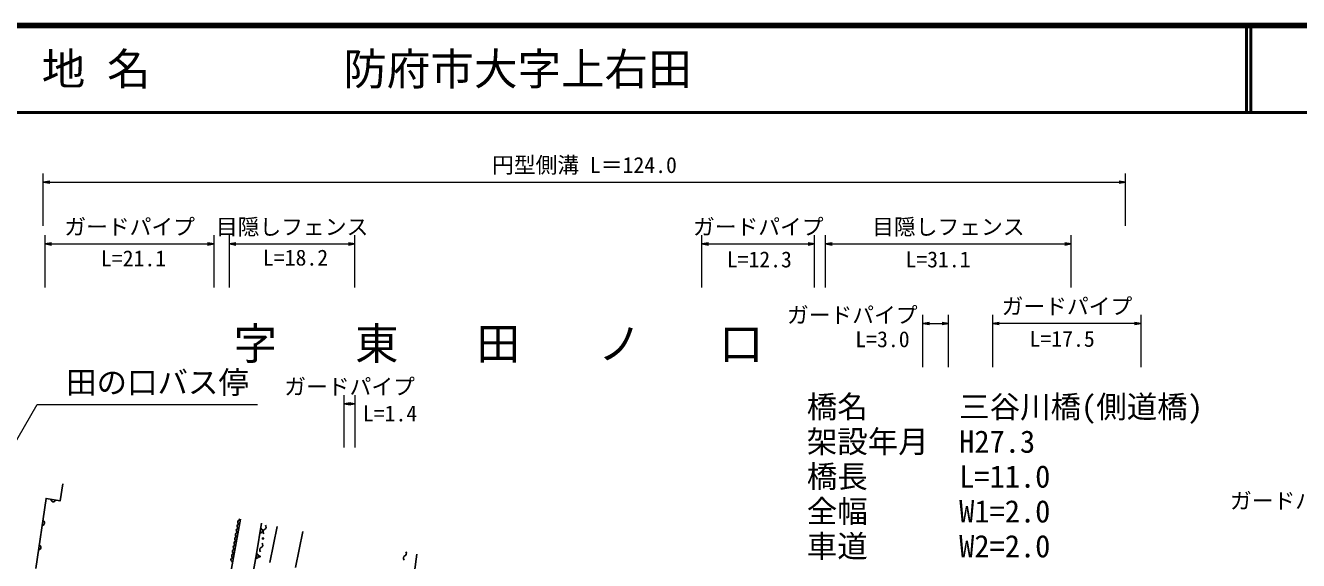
# Model space of a CAD drawing. Units: millimetres, scale not verified. Extents: x 40000 to 680000, y 20000 to 380000.
# Drawn here: x 368514 to 514731, y 318589 to 380000 of the extents above; entities that cross this region are included whole.
import ezdxf
from ezdxf.enums import TextEntityAlignment as Align

# ---------------------------------------------------------------- set-up
doc = ezdxf.new("R2010")
doc.units = ezdxf.units.MM
doc.header["$LTSCALE"] = 1000
for name, color, linetype, lineweight in [('M-BGD', 7, 'Continuous', 25), ('M-BMK-HTXT', 7, 'Continuous', 13), ('M-STR-HTXT', 7, 'Continuous', 13), ('M-TTL', 2, 'Continuous', 140), ('M-TTL-LINE', 7, 'Continuous', 50), ('M-TTL-TXT', 7, 'Continuous', 13)]:
    doc.layers.add(name, color=color, linetype=linetype, lineweight=lineweight)
doc.styles.add('ＭＳ ゴシック', font='')
doc.styles.get('ＭＳ ゴシック').set_extended_font_data('MS Gothic')

# ---------------------------------------------------------------- blocks, each defined once
blk = doc.blocks.new('open_arrow')
at = {"color": 0, "linetype": 'Continuous', "lineweight": -2}
blk.add_lwpolyline([(7.5, 1.25), (0, 0), (7.5, -1.25)], dxfattribs=at)

msp = doc.modelspace()

# ---------------------------------------------------------------- linework, layer by layer
at = {"layer": 'M-BGD'}
for p, q in [((397425, 322510), (396576, 318374)), ((400367, 321927), (399515, 317771)), ((395084, 319348), (395000, 318855)), ((413462, 319334), (411016, 300749))]:
    msp.add_line(p, q, dxfattribs=at)
for points in [[(369689, 317671), (370888, 325716), (372495, 325438), (372793, 327388)], [(393210, 323344), (391619, 314540), (390677, 308760)], [(393079, 308582), (393732, 312124), (395039, 319353), (395639, 322863)]]:
    msp.add_lwpolyline(points, dxfattribs=at)
for centre in [(395783, 321116), (395402, 319052)]:
    msp.add_circle(centre, 75, dxfattribs=at)
for centre, radius, start, end in [((371692, 325577), 250, 170.20863, 350.20863), ((370468, 322898), 250, 261.52403, 81.52403), ((393144, 323003), 246, 78.76575, 260.75099), ((393231, 323487), 246, 204.67573, 260.75099), ((392882, 321552), 246, 78.76575, 260.75099), ((392969, 322036), 246, 78.76575, 260.75099), ((393057, 322520), 246, 78.76575, 260.75099), ((395493, 322011), 250, 260.30984, 80.30984), ((396112, 321868), 312, 116.40308, 222.66329), ((395835, 322427), 312, 296.40308, 42.66329), ((370048, 320081), 250, 261.52403, 81.52403), ((392620, 320102), 246, 78.76575, 260.75099), ((392707, 320585), 246, 78.76575, 260.75099), ((392795, 321069), 246, 78.76575, 260.75099), ((395453, 320364), 312, 296.40308, 42.66329), ((392358, 318651), 246, 78.76575, 260.75099), ((392445, 319135), 246, 78.76575, 260.75099), ((392533, 319618), 246, 78.76575, 260.75099), ((395042, 319101), 250, 260.30984, 80.30984), ((395731, 319804), 312, 116.40308, 222.66329), ((412241, 318859), 312, 117.75445, 224.01466), ((411950, 319412), 312, 297.75445, 32.7369)]:
    msp.add_arc(centre, radius, start, end, dxfattribs=at)
at = {"layer": 'M-BMK-HTXT'}
msp.add_lwpolyline([(355166, 311041), (369858, 336488), (395176, 336488)], dxfattribs=at)
at = {"layer": 'M-STR-HTXT'}
for p, q in [((370771, 349922), (370771, 355922)), ((390183, 349922), (390183, 355922)), ((391934, 349922), (391934, 355922)), ((406352, 349922), (406352, 355922)), ((446209, 349922), (446209, 355922)), ((459145, 349922), (459145, 355922)), ((460398, 349922), (460398, 355922)), ((488629, 349922), (488629, 355922)), ((370771, 354922), (390183, 354922)), ((391934, 354922), (406352, 354922)), ((446209, 354922), (459145, 354922)), ((460398, 354922), (488629, 354922)), ((471597, 340801), (471597, 346801)), ((474535, 340801), (474535, 346801)), ((479616, 340801), (479616, 346801)), ((496646, 340801), (496646, 346801)), ((471597, 345801), (474535, 345801)), ((496646, 345801), (479616, 345801)), ((405109, 331579), (405109, 337579)), ((405109, 336579), (406369, 336579)), ((406369, 331579), (406369, 337579))]:
    msp.add_line(p, q, dxfattribs=at)
at = {"layer": 'M-TTL'}
msp.add_line((680000, 380000), (40000, 380000), dxfattribs=at)
at = {"layer": 'M-TTL-LINE'}
for p, q in [((508747, 380000), (508747, 370000)), ((509247, 380000), (509247, 370000)), ((40000, 370000), (680000, 370000))]:
    msp.add_line(p, q, dxfattribs=at)
at = {"layer": 'M-TTL-TXT'}
for p, q in [((370561, 357018), (370561, 363018)), ((494872, 357018), (494872, 363018)), ((370561, 362018), (494872, 362018))]:
    msp.add_line(p, q, dxfattribs=at)

# ---------------------------------------------------------------- block references
at = {"layer": 'M-STR-HTXT', "xscale": 100, "yscale": 100}
for p in [(370771, 354922), (391934, 354922), (446209, 354922), (460398, 354922), (471597, 345801), (479616, 345801), (405109, 336579)]:
    msp.add_blockref('open_arrow', p, dxfattribs=at)
at = {"layer": 'M-STR-HTXT', "xscale": 100, "yscale": 100, "rotation": 180}
for p in [(390183, 354922), (406352, 354922), (459145, 354922), (488629, 354922), (474535, 345801), (496646, 345801), (406369, 336579)]:
    msp.add_blockref('open_arrow', p, dxfattribs=at)
at = {"layer": 'M-TTL-TXT', "xscale": 100, "yscale": 100}
msp.add_blockref('open_arrow', (370561, 362018), dxfattribs=at)
at = {"layer": 'M-TTL-TXT', "xscale": 100, "yscale": 100, "rotation": 180}
msp.add_blockref('open_arrow', (494872, 362018), dxfattribs=at)

# ---------------------------------------------------------------- texts
at = {"layer": 'M-BMK-HTXT', "style": 'ＭＳ ゴシック'}
msp.add_text('田の口バス停', height=2566, dxfattribs=at).set_placement((373176, 336988), align=Align.BOTTOM_LEFT)
at = {"layer": 'M-BMK-HTXT', "insert": (392410, 341245), "char_height": 3666, "attachment_point": 7, "style": 'ＭＳ ゴシック'}
msp.add_mtext('\\T2.79;字東田ノ口', dxfattribs=at)
at = {"layer": 'M-STR-HTXT', "style": 'ＭＳ ゴシック'}
for s, p in [('ガードパイプ', (380477, 355422)), ('目隠しフェンス', (399143, 355422)), ('ガードパイプ', (452677, 355422)), ('目隠しフェンス', (474514, 355422)), ('ガードパイプ', (488131, 346301)), ('ガードパイプ', (463473, 345300)), ('ガードパイプ', (405739, 337079)), ('ガードパイプ', (514358, 323981))]:
    msp.add_text(s, height=1833, dxfattribs=at).set_placement(p, align=Align.BOTTOM_CENTER)
for s, p in [('L=21.1', (380929, 353271)), ('L=18.2', (399534, 353357)), ('L=12.3', (452797, 353149)), ('L=31.1', (473324, 353149)), ('L=3.0', (466946, 343990)), ('L=17.5', (487585, 344035)), ('L=1.4', (410390, 335471))]:
    msp.add_text(s, height=1833, dxfattribs=at).set_placement(p, align=Align.MIDDLE_CENTER)
for s, p in [('橋名\u3000\u3000\u3000三谷川橋(側道橋)', (458253, 337520)), ('架設年月\u3000H27.3', (458253, 333520)), ('橋長\u3000\u3000\u3000L=11.0', (458253, 329520)), ('全幅\u3000\u3000\u3000W1=2.0', (458253, 325520)), ('車道\u3000\u3000\u3000W2=2.0', (458253, 321520))]:
    msp.add_text(s, height=2566, dxfattribs=at).set_placement(p, align=Align.TOP_LEFT)
at = {"layer": 'M-TTL-TXT', "style": 'ＭＳ ゴシック'}
for s, p in [('地 名', (370380, 375000)), ('防府市大字上右田', (405024, 375000))]:
    msp.add_text(s, height=3666, dxfattribs=at).set_placement(p, align=Align.MIDDLE_LEFT)
msp.add_text('円型側溝 L＝124.0', height=1833, dxfattribs=at).set_placement((432717, 362518), align=Align.BOTTOM_CENTER)

doc.saveas('drawing.dxf')
